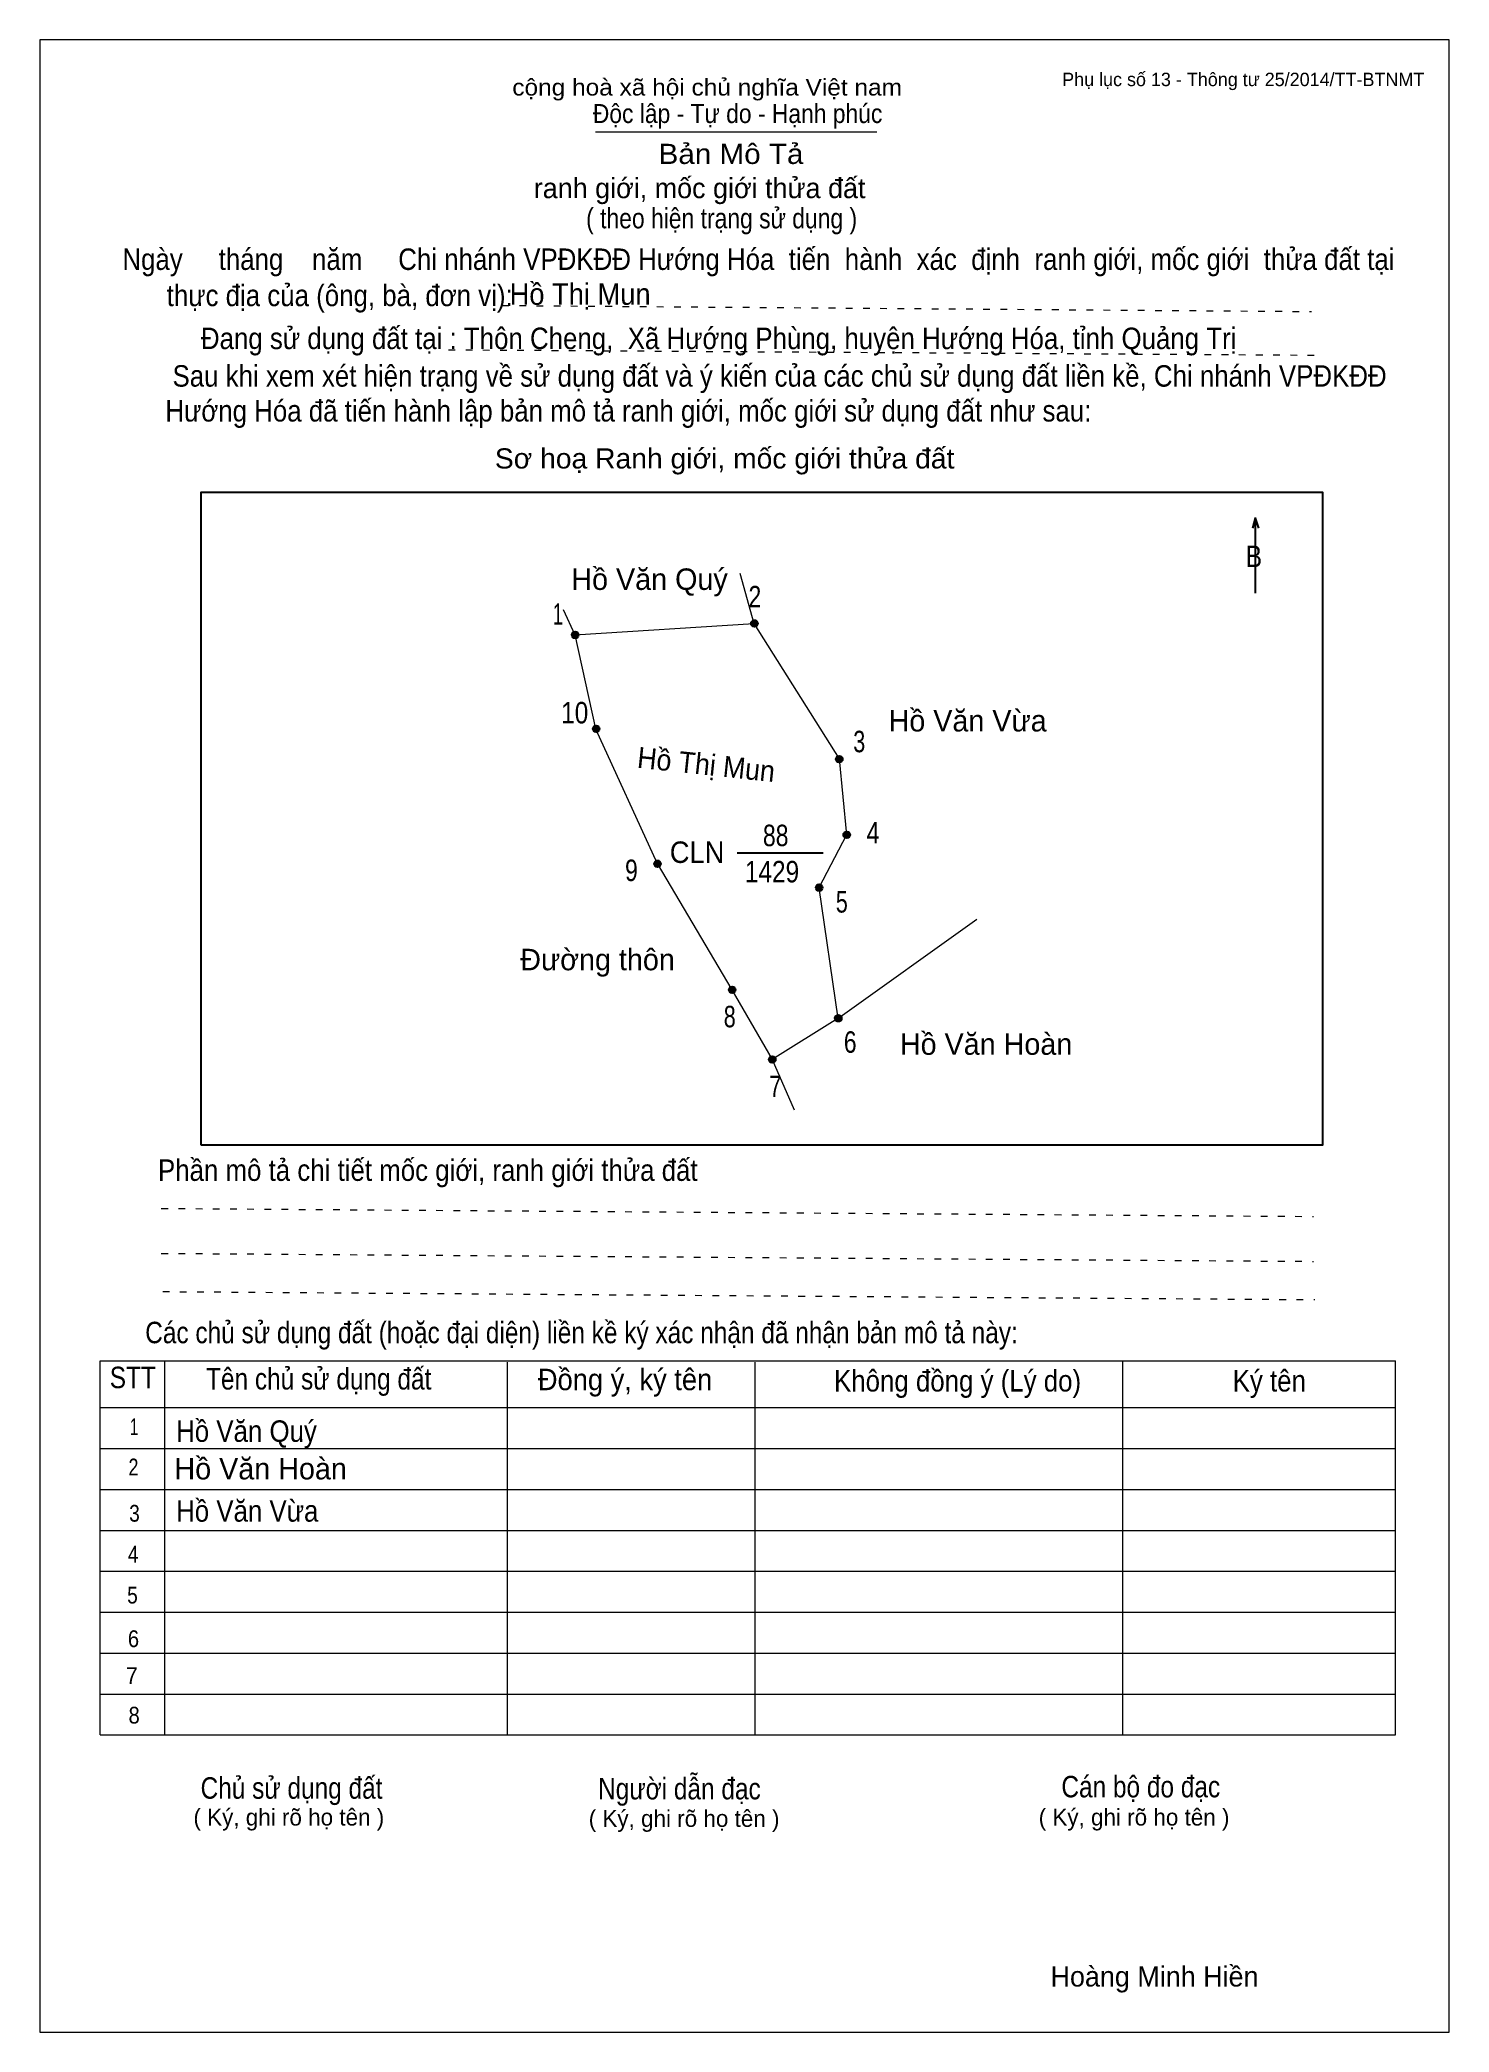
# Model space of a CAD drawing. Header units: centimetres. Extents: x 0 to 21, y 0 to 29.7.
import ezdxf
from ezdxf.enums import TextEntityAlignment as Align

# ---------------------------------------------------------------- set-up
doc = ezdxf.new("R2010")
doc.units = ezdxf.units.CM
doc.header["$LTSCALE"] = 0.13
doc.linetypes.add('DOTTED', pattern=[1.5, 0.3, -1.2])
for name, color, linetype, lineweight in [('1', 7, 'Continuous', 13), ('32', 7, 'Continuous', 25), ('33', 7, 'Continuous', 25), ('6', 7, 'Continuous', 13), ('62', 7, 'Continuous', 13)]:
    doc.layers.add(name, color=color, linetype=linetype, lineweight=lineweight)
for name, color, linetype in [('2', 7, 'Continuous'), ('34', 7, 'Continuous'), ('63', 7, 'Continuous')]:
    doc.layers.add(name, color=color, linetype=linetype)

msp = doc.modelspace()

# ---------------------------------------------------------------- hatches: boundary and pattern name
at = {"layer": '32'}
for points in [[(8.0278, 20.8282, 1), (7.9278, 20.8282, 1)], [(10.6976, 21.0005, 1), (10.5976, 21.0005, 1)], [(8.3391, 19.4285, 1), (8.2391, 19.4285, 1)], [(11.9625, 18.9763, 1), (11.8625, 18.9763, 1)], [(12.0732, 17.8492, 1), (11.9732, 17.8492, 1)], [(9.2541, 17.4178, 1), (9.1541, 17.4178, 1)], [(11.6627, 17.0617, 1), (11.5627, 17.0617, 1)], [(10.3665, 15.5388, 1), (10.2665, 15.5388, 1)], [(11.9479, 15.1137, 1), (11.8479, 15.1137, 1)], [(10.9639, 14.5005, 1), (10.8639, 14.5005, 1)]]:
    msp.add_hatch(color=256, dxfattribs=at).paths.add_polyline_path(points)

# ---------------------------------------------------------------- linework, layer by layer
at = {"layer": '1'}
msp.add_lwpolyline([(21, 0), (21, 29.7), (0, 29.7), (0, 0)], close=True, dxfattribs=at)
at = {"layer": '32'}
for centre in [(7.9778, 20.8282), (10.6476, 21.0005), (8.2891, 19.4285), (11.9125, 18.9763), (12.0232, 17.8492), (9.2041, 17.4178), (11.6127, 17.0617), (10.3165, 15.5388), (11.8979, 15.1137), (10.9139, 14.5005)]:
    msp.add_circle(centre, 0.05, dxfattribs=at)
at = {"layer": '33'}
msp.add_line((10.39, 17.58), (11.67, 17.58), dxfattribs=at)
at = {"layer": '6'}
for p, q in [((10.43, 21.75), (10.64, 21)), ((10.43, 21.75), (10.64, 21)), ((10.43, 21.75), (10.64, 21)), ((7.8, 21.21), (7.97, 20.83)), ((7.8, 21.21), (7.97, 20.83)), ((7.8, 21.21), (7.97, 20.83)), ((7.97, 20.83), (10.64, 21)), ((7.97, 20.83), (10.64, 21)), ((7.97, 20.83), (10.64, 21)), ((7.97, 20.83), (8.28, 19.43)), ((7.97, 20.83), (8.28, 19.43)), ((7.97, 20.83), (8.28, 19.43)), ((11.89, 15.11), (13.96, 16.59)), ((11.89, 15.11), (13.96, 16.59)), ((11.89, 15.11), (13.96, 16.59)), ((11.89, 15.11), (10.91, 14.5)), ((11.89, 15.11), (10.91, 14.5)), ((11.89, 15.11), (10.91, 14.5)), ((10.91, 14.5), (11.24, 13.75)), ((10.91, 14.5), (11.24, 13.75)), ((10.91, 14.5), (11.24, 13.75))]:
    msp.add_line(p, q, dxfattribs=at)
for points in [[(10.64, 21), (11.91, 18.98), (12.02, 17.85), (11.61, 17.06), (11.89, 15.11)], [(10.64, 21), (11.91, 18.98), (12.02, 17.85), (11.61, 17.06), (11.89, 15.11)], [(10.64, 21), (11.91, 18.98), (12.02, 17.85), (11.61, 17.06), (11.89, 15.11)], [(8.28, 19.43), (9.2, 17.42), (10.31, 15.54), (10.91, 14.5)], [(8.28, 19.43), (9.2, 17.42), (10.31, 15.54), (10.91, 14.5)], [(8.28, 19.43), (9.2, 17.42), (10.31, 15.54), (10.91, 14.5)]]:
    msp.add_lwpolyline(points, dxfattribs=at)
at = {"layer": '62'}
for p, q in [((8.28, 28.33), (12.47, 28.33)), ((0.9, 10.01), (20.2, 10.01)), ((0.9, 4.43), (0.9, 10.01)), ((1.86, 4.43), (1.86, 10.01)), ((6.97, 4.43), (6.97, 9.99)), ((10.66, 4.43), (10.66, 9.99)), ((16.14, 4.43), (16.14, 10.01)), ((20.2, 4.43), (20.2, 10.01)), ((0.9, 9.31), (20.2, 9.31)), ((0.9, 8.7), (20.2, 8.7)), ((0.9, 8.09), (20.2, 8.09)), ((0.9, 7.48), (20.2, 7.48)), ((0.9, 6.87), (20.2, 6.87)), ((0.9, 6.26), (20.2, 6.26)), ((0.9, 5.65), (20.2, 5.65)), ((0.9, 5.04), (20.2, 5.04)), ((0.9, 4.43), (20.2, 4.43))]:
    msp.add_line(p, q, dxfattribs=at)
at = {"layer": '62', "linetype": 'DOTTED'}
for p, q in [((6.89, 25.74), (18.95, 25.65)), ((6.09, 25.08), (19.04, 25)), ((1.81, 12.28), (18.98, 12.16)), ((1.81, 11.61), (18.98, 11.49)), ((1.83, 11.04), (19, 10.92))]:
    msp.add_line(p, q, dxfattribs=at)
at = {"layer": '62', "lineweight": 25}
for p, q in [((18.11, 22.58), (18.11, 21.45)), ((18.11, 22.57), (18.07, 22.42)), ((18.11, 22.57), (18.16, 22.42))]:
    msp.add_line(p, q, dxfattribs=at)
msp.add_lwpolyline([(2.4, 13.23), (19.12, 13.23), (19.12, 22.95), (2.4, 22.95)], close=True, dxfattribs=at)

# ---------------------------------------------------------------- texts
at = {"layer": '2', "width": 0.95}
msp.add_text('Hồ Thị Mun', height=0.3133, rotation=354, dxfattribs=at).set_placement((9.9136, 18.7424), align=Align.CENTER)
msp.add_text('Hồ Thị Mun', height=0.3133, rotation=354, dxfattribs=at).set_placement((9.9136, 18.7424), align=Align.CENTER)
at = {"layer": '32'}
for s, width, p in [('2', 0.8, (10.655, 21.24)), ('1', 0.65, (7.72, 20.98)), ('10', 0.85, (7.97, 19.51)), ('3', 0.75, (12.21, 19.08)), ('4', 0.8, (12.415, 17.72)), ('9', 0.8, (8.815, 17.16)), ('5', 0.75, (11.95, 16.69)), ('8', 0.75, (10.28, 14.98)), ('6', 0.8, (12.075, 14.6)), ('7', 0.75, (10.96, 13.94))]:
    msp.add_text(s, height=0.32, dxfattribs=dict(at, width=width)).set_placement(p, align=Align.CENTER)
at = {"layer": '33'}
for s, p in [('Hồ Văn Quý', (9.085, 21.5)), ('Hồ Văn Vừa', (13.825, 19.39)), ('Đường thôn', (8.31, 15.83)), ('Hồ Văn Hoàn', (14.1, 14.57)), ('Hồ Văn Hoàn', (3.29, 8.24))]:
    msp.add_text(s, height=0.32, dxfattribs=at).set_placement(p, align=Align.CENTER)
for s, width, p in [('88', 0.8, (10.965, 17.68)), ('1429', 0.85, (10.91, 17.14))]:
    msp.add_text(s, height=0.32, dxfattribs=dict(at, width=width)).set_placement(p, align=Align.CENTER)
at = {"layer": '33', "width": 0.95}
msp.add_text('CLN', height=0.32, dxfattribs=at).set_placement((10.2, 17.43), align=Align.RIGHT)
at = {"layer": '34'}
for s, width, p in [('Hồ Thị Mun', 0.95, (7, 25.75)), ('Hồ Văn Quý', 0.9, (2.03, 8.8)), ('Hồ Văn Vừa', 0.9, (2.03, 7.61))]:
    msp.add_text(s, height=0.32, dxfattribs=dict(at, width=width)).set_placement(p)
at = {"layer": '62'}
for s, height, width, p in [('cộng hoà xã hội chủ nghĩa Việt nam', 0.2474, 1.1, (7.04, 28.87)), ('Độc lập - Tự do - Hạnh phúc', 0.2828, 0.9, (8.24, 28.46)), ('Bản Mô Tả', 0.3, 1.1, (9.22, 27.85)), ('( theo hiện trạng sử dụng )', 0.3, 0.85, (8.14, 26.89)), ('Ngày     tháng    năm     Chi nhánh VPĐKĐĐ Hướng Hóa  tiến  hành  xác  định  ranh giới, mốc giới  thửa đất tại ', 0.32, 0.9, (1.23, 26.27)), ('thực địa của (ông, bà, đơn vị): ', 0.32, 0.9, (1.89, 25.73)), ('Đang sử dụng đất tại : Thôn Cheng,  Xã Hướng Phùng, huyện Hướng Hóa, tỉnh Quảng Trị', 0.32, 0.9, (2.4, 25.09)), (' Sau khi xem xét hiện trạng về sử dụng đất và ý kiến của các chủ sử dụng đất liền kề, Chi nhánh VPĐKĐĐ ', 0.32, 0.9, (1.87, 24.53)), ('Hướng Hóa đã tiến hành lập bản mô tả ranh giới, mốc giới sử dụng đất như sau:', 0.32, 0.9, (1.87, 24.01)), ('Sơ hoạ Ranh giới, mốc giới thửa đất', 0.3, 1.05, (6.78, 23.31)), ('B', 0.32, 0.85, (17.97, 21.84)), ('Phần mô tả chi tiết mốc giới, ranh giới thửa đất ', 0.32, 0.9, (1.76, 12.69)), ('Các chủ sử dụng đất (hoặc đại diện) liền kề ký xác nhận đã nhận bản mô tả này:', 0.32, 0.85, (1.57, 10.27))]:
    msp.add_text(s, height=height, dxfattribs=dict(at, width=width)).set_placement(p)
msp.add_text('ranh giới, mốc giới thửa đất', height=0.3, dxfattribs=at).set_placement((7.36, 27.34))
for s, height, width, p in [('STT', 0.32, 0.85, (1.385, 9.6)), ('Tên chủ sử dụng đất', 0.32, 0.85, (4.155, 9.58)), ('Đồng ý, ký tên', 0.32, 0.95, (8.72, 9.57)), ('Không đồng ý (Lý do)', 0.32, 0.9, (13.675, 9.55)), ('Ký tên', 0.32, 0.9, (18.32, 9.55)), ('1', 0.25, 0.7, (1.405, 8.9)), ('2', 0.25, 0.8, (1.395, 8.3)), ('3', 0.25, 0.85, (1.41, 7.61)), ('4', 0.25, 0.85, (1.39, 7)), ('5', 0.25, 0.85, (1.38, 6.39)), ('6', 0.25, 0.9, (1.395, 5.74)), ('7', 0.25, 0.95, (1.37, 5.19)), ('8', 0.25, 0.9, (1.405, 4.6)), ('Người dẫn đạc', 0.32, 0.85, (9.53, 3.47)), ('Chủ sử dụng đất', 0.32, 0.85, (3.75, 3.48)), ('Cán bộ đo đạc', 0.32, 0.85, (16.405, 3.5))]:
    msp.add_text(s, height=height, dxfattribs=dict(at, width=width)).set_placement(p, align=Align.CENTER)
for p in [(3.71, 3.08), (9.6, 3.06), (16.305, 3.08)]:
    msp.add_text('( Ký, ghi rõ họ tên )', height=0.25, dxfattribs=at).set_placement(p, align=Align.CENTER)
at = {"layer": '63'}
msp.add_text('Phụ lục số 13 - Thông tư 25/2014/TT-BTNMT', height=0.2, dxfattribs=at).set_placement((20.63, 29.01), align=Align.RIGHT)
msp.add_text('Hoàng Minh Hiền', height=0.3, dxfattribs=at).set_placement((16.61, 0.68), align=Align.CENTER)

doc.saveas('drawing.dxf')
